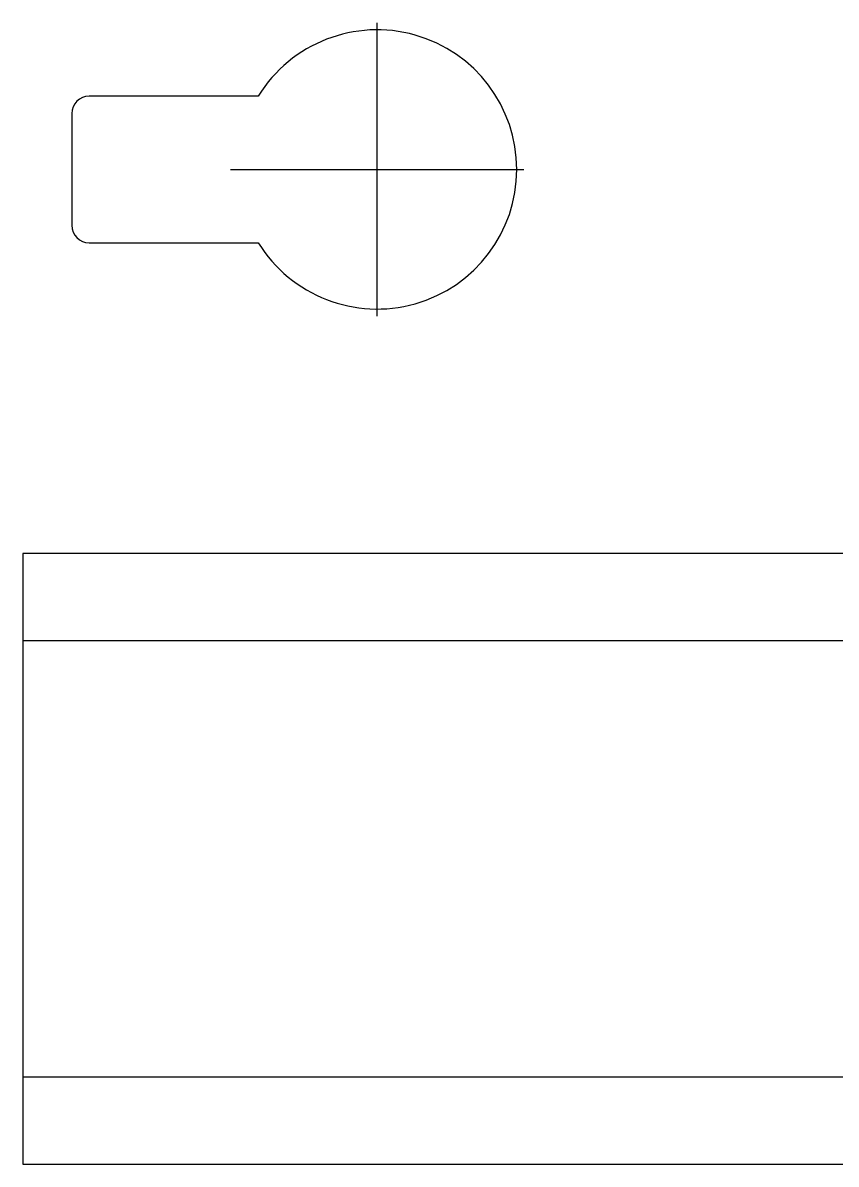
# Model space of a CAD drawing. Header units: millimetres. Extents: x 42356 to 50646, y 31507 to 39566.
# Drawn here: x 47483 to 47529.6, y 38417 to 38482.4 of the extents above; entities that cross this region are included whole.
import ezdxf

# ---------------------------------------------------------------- set-up
doc = ezdxf.new("R2010")
doc.units = ezdxf.units.MM
doc.layers.add('! NO PLOT !', color=7, linetype='Continuous', true_color=0xff75dd, plot=False)
doc.layers.add('004-PI-DIN Šina', color=3, linetype='Continuous')

# ---------------------------------------------------------------- blocks, each defined once
blk = doc.blocks.new('2000x800_montazna ploca')
at = {"layer": '! NO PLOT !'}
for p, q in [((-4283.369, 1604.287), (-4283.369, 1621.087)), ((-4290.178, 1616.887), (-4299.869, 1616.887)), ((-4300.869, 1615.887), (-4300.869, 1609.487)), ((-4291.769, 1612.687), (-4274.969, 1612.687)), ((-4299.869, 1608.487), (-4290.178, 1608.487))]:
    blk.add_line(p, q, dxfattribs=at)
for centre, radius, start, end in [((-4283.369, 1612.687), 8, 211.66824, 148.33176), ((-4299.869, 1615.887), 1, 90, 180), ((-4299.869, 1609.487), 1, 180, 270)]:
    blk.add_arc(centre, radius, start, end, dxfattribs=at)
blk = doc.blocks.new('*U116')
at = {"layer": '004-PI-DIN Šina'}
blk.add_lwpolyline([(650, -17.5), (650, 17.5), (0, 17.5), (0, -17.5)], close=True, dxfattribs=at)
for points in [[(0, 12.5), (650, 12.5)], [(0, -12.5), (650, -12.5)]]:
    blk.add_lwpolyline(points, dxfattribs=at)

msp = doc.modelspace()

# ---------------------------------------------------------------- block references
for name, p in [('2000x800_montazna ploca', (51786.695, 36861.332)), ('*U116', (47483.026, 38434.519))]:
    msp.add_blockref(name, p)

doc.saveas('drawing.dxf')
